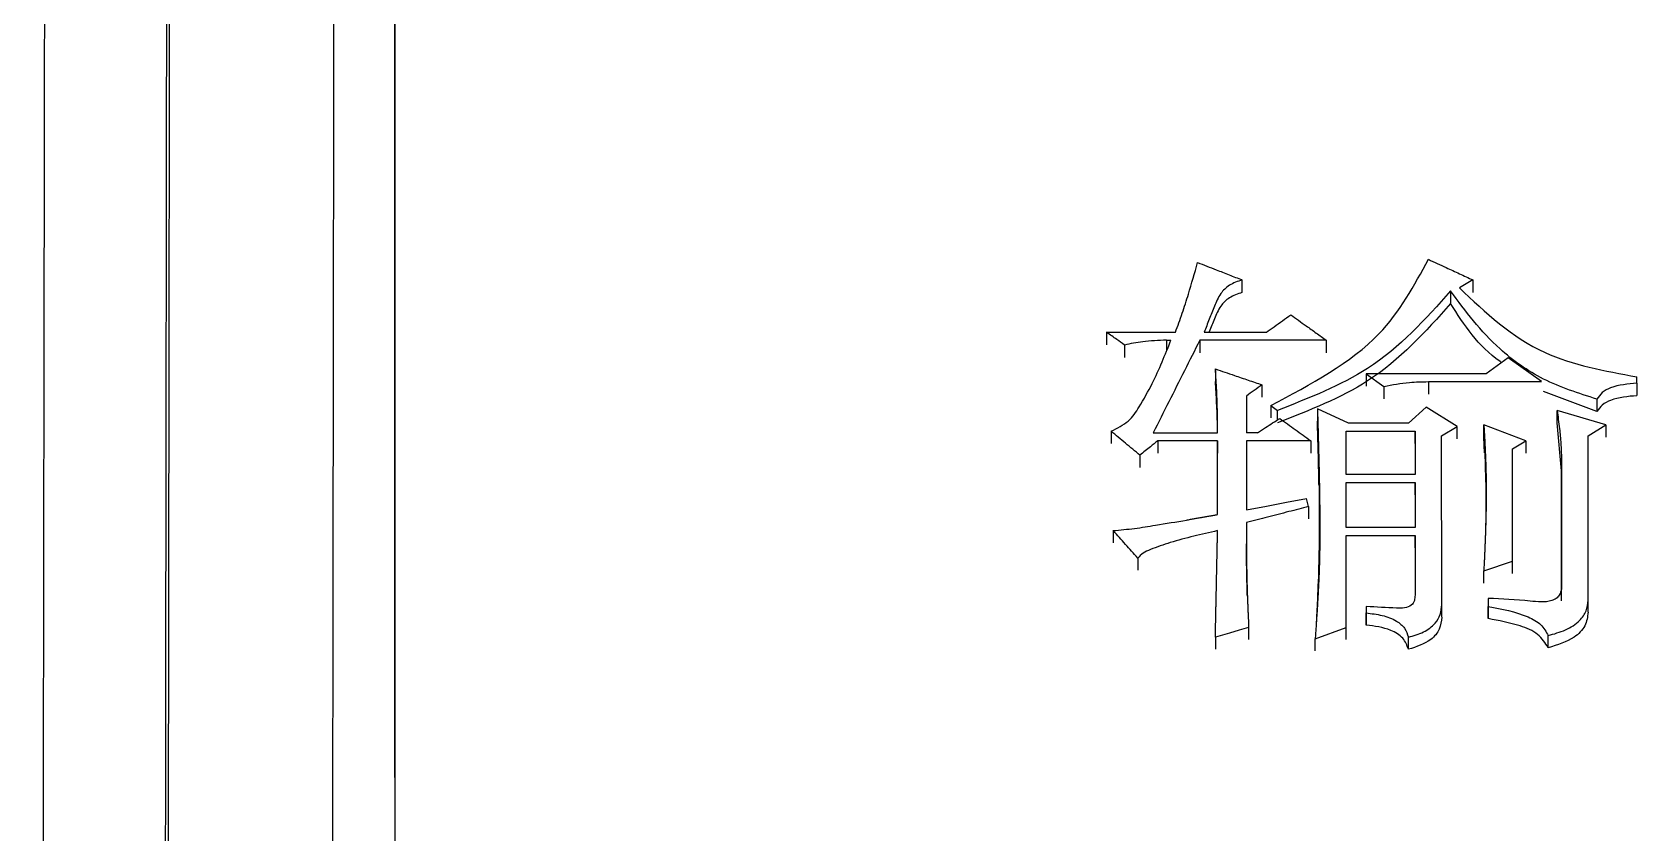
# Model space of a CAD drawing. Header units: millimetres. Extents: x 2180 to 4616, y 795 to 2518.
# Drawn here: x 2628.11 to 2635.94, y 2258.34 to 2262.24 of the extents above; entities that cross this region are included whole.
import ezdxf

# ---------------------------------------------------------------- set-up
doc = ezdxf.new("R2010")
doc.units = ezdxf.units.MM

msp = doc.modelspace()

# ---------------------------------------------------------------- linework, layer by layer
at = {"color": 7, "linetype": 'Continuous', "lineweight": 25}
for p, q in [((2634.0139, 2261.0361), (2634.0139, 2260.9747)), ((2635.1389, 2261.0361), (2635.074, 2260.9975)), ((2635.1389, 2261.0361), (2635.1389, 2260.975)), ((2635.0307, 2260.982), (2635.0307, 2260.921)), ((2633.354, 2260.7807), (2633.6894, 2260.7807)), ((2633.354, 2260.7807), (2633.354, 2260.7199)), ((2633.83, 2260.7807), (2634.1329, 2260.7807)), ((2633.4406, 2260.7186), (2633.4406, 2260.6579)), ((2633.6461, 2260.7419), (2633.6677, 2260.7419)), ((2633.6461, 2260.7419), (2633.6461, 2260.6922)), ((2634.4249, 2260.7419), (2633.8084, 2260.7419)), ((2633.8084, 2260.7419), (2633.8084, 2260.6812)), ((2634.4249, 2260.7419), (2634.4249, 2260.6812)), ((2635.312, 2260.6565), (2635.2038, 2260.5788)), ((2635.4742, 2260.54), (2635.312, 2260.6565)), ((2633.8841, 2260.6021), (2633.8841, 2260.5416)), ((2634.6197, 2260.5788), (2634.7062, 2260.5166)), ((2635.2038, 2260.5788), (2634.6197, 2260.5788)), ((2634.6197, 2260.5788), (2634.6197, 2260.5183)), ((2634.9225, 2260.54), (2635.4742, 2260.54)), ((2634.9225, 2260.54), (2634.9225, 2260.4795)), ((2635.9394, 2260.5322), (2635.9394, 2260.5633)), ((2635.9394, 2260.5322), (2635.9394, 2260.4717)), ((2634.0355, 2260.4699), (2634.0355, 2260.2907)), ((2634.1112, 2260.5244), (2634.1112, 2260.464)), ((2634.7062, 2260.5166), (2634.7062, 2260.4562)), ((2635.7447, 2260.3937), (2635.4844, 2260.4921)), ((2635.7447, 2260.4544), (2635.7447, 2260.394)), ((2634.1545, 2260.4232), (2634.1869, 2260.3999)), ((2634.1869, 2260.3538), (2634.1869, 2260.3999)), ((2634.5331, 2260.3375), (2634.3817, 2260.4076)), ((2634.3817, 2260.4076), (2634.3817, 2260.3474)), ((2634.9117, 2260.4154), (2634.8252, 2260.3375)), ((2635.0632, 2260.3219), (2634.9117, 2260.4154)), ((2635.7879, 2260.3297), (2635.5499, 2260.3998)), ((2635.5499, 2260.3396), (2635.5499, 2260.3998)), ((2633.3757, 2260.2985), (2633.3757, 2260.2383)), ((2634.5223, 2260.2985), (2634.8576, 2260.2985)), ((2634.5223, 2260.0876), (2634.5223, 2260.2985)), ((2634.8252, 2260.3375), (2634.5331, 2260.3375)), ((2634.8576, 2260.2985), (2634.8576, 2260.0876)), ((2634.8576, 2260.2384), (2634.8576, 2260.2985)), ((2634.9874, 2260.2751), (2635.0632, 2260.3219)), ((2635.0632, 2260.2617), (2635.0632, 2260.3219)), ((2635.3985, 2260.2517), (2635.193, 2260.3297)), ((2635.193, 2260.2692), (2635.193, 2260.3297)), ((2635.5716, 2260.1055), (2635.5499, 2260.3393)), ((2635.7014, 2260.2751), (2635.7879, 2260.3297)), ((2635.7879, 2260.3297), (2635.7879, 2260.2695)), ((2633.5812, 2260.2907), (2633.8949, 2260.2907)), ((2633.8949, 2260.2517), (2633.6028, 2260.2517)), ((2633.6028, 2260.2517), (2633.6028, 2260.1916)), ((2633.8949, 2259.8918), (2633.8949, 2260.2517)), ((2633.8949, 2260.2517), (2633.8949, 2260.1916)), ((2634.0896, 2260.2907), (2634.0355, 2260.2907)), ((2634.3492, 2260.2517), (2634.0355, 2260.2517)), ((2634.0355, 2260.2517), (2634.0355, 2259.9154)), ((2634.3492, 2260.2517), (2634.3492, 2260.1916)), ((2634.9875, 2259.4517), (2634.9874, 2260.2751)), ((2635.1969, 2260.1932), (2635.193, 2260.2692)), ((2635.3336, 2260.2126), (2635.3985, 2260.2517)), ((2635.3985, 2260.2517), (2635.3985, 2260.1916)), ((2635.7014, 2259.4753), (2635.7014, 2260.2751)), ((2633.5163, 2260.1814), (2633.5163, 2260.1214)), ((2635.5716, 2260.1658), (2635.5716, 2259.5304)), ((2635.5716, 2260.1058), (2635.5716, 2260.1658)), ((2634.8576, 2260.0876), (2634.5223, 2260.0876)), ((2635.5716, 2259.471), (2635.5716, 2260.1055)), ((2634.5223, 2260.0485), (2634.8576, 2260.0485)), ((2634.5223, 2259.8291), (2634.5223, 2260.0485)), ((2634.8576, 2260.0485), (2634.8576, 2259.8291)), ((2634.8576, 2259.9887), (2634.8576, 2260.0485)), ((2634.3384, 2259.931), (2634.3276, 2259.9702)), ((2634.3384, 2259.931), (2634.3384, 2259.8714)), ((2634.8576, 2259.8291), (2634.5223, 2259.8291)), ((2633.3865, 2259.8134), (2633.3865, 2259.7539)), ((2634.5223, 2259.7899), (2634.8576, 2259.7899)), ((2634.5223, 2259.3412), (2634.5223, 2259.7899)), ((2634.8576, 2259.7899), (2634.8576, 2259.4989)), ((2634.8576, 2259.7304), (2634.8576, 2259.7899)), ((2633.5055, 2259.6799), (2633.5055, 2259.6206)), ((2635.193, 2259.617), (2635.3336, 2259.6642)), ((2635.193, 2259.5578), (2635.193, 2259.617)), ((2635.3336, 2259.6049), (2635.3336, 2259.6642)), ((2634.6197, 2259.4438), (2634.6197, 2259.4122)), ((2634.6197, 2259.4438), (2634.6197, 2259.3848)), ((2634.9875, 2259.3927), (2634.9875, 2259.4517)), ((2635.2146, 2259.4832), (2635.2146, 2259.4438)), ((2635.2146, 2259.4832), (2635.2146, 2259.4241)), ((2635.2146, 2259.3845), (2635.2146, 2259.4438)), ((2635.7014, 2259.4163), (2635.7014, 2259.4753)), ((2634.6197, 2259.353), (2634.6197, 2259.4122)), ((2633.8841, 2259.2939), (2633.8841, 2259.2351)), ((2634.0463, 2259.3412), (2634.0463, 2259.2824)), ((2634.3709, 2259.286), (2634.5223, 2259.3412)), ((2634.3709, 2259.2272), (2634.3709, 2259.286)), ((2634.5223, 2259.2824), (2634.5223, 2259.3412)), ((2634.8252, 2259.2348), (2634.8252, 2259.2939)), ((2635.5067, 2259.2426), (2635.5067, 2259.3018))]:
    msp.add_line(p, q, dxfattribs=at)
at = {"color": 7, "linetype": 'Continuous', "lineweight": 25, "flags": 128}
for points in [[(2634.1545, 2260.4232), (2634.1545, 2260.3963), (2634.1545, 2260.3795), (2634.1545, 2260.3629)], [(2634.0355, 2259.9154), (2634.1329, 2259.9336), (2634.2302, 2259.9519), (2634.3276, 2259.9702)], [(2634.0463, 2259.3412), (2633.9993, 2259.3275), (2633.9523, 2259.3138), (2633.8841, 2259.2939)]]:
    msp.add_lwpolyline(points, dxfattribs=at)
at = {"color": 7, "linetype": 'Continuous', "lineweight": 25}
for points, knots in [([(2629.8831, 2289.6992), (2629.8831, 2289.5952), (2629.8831, 2289.0744), (2629.8832, 2287.7075), (2629.8833, 2285.5476), (2629.8833, 2282.9292), (2629.8833, 2280.4667), (2629.8834, 2276.9589), (2629.8834, 2273.8159), (2629.8835, 2269.5008), (2629.8835, 2264.8138), (2629.8835, 2259.6816), (2629.8836, 2254.258), (2629.8836, 2249.6993), (2629.8837, 2243.7768), (2629.8838, 2238.8711), (2629.8839, 2232.1921), (2629.8839, 2227.8994), (2629.884, 2224.8982)], [0, 0, 0, 0, 0.020124, 0.100733, 0.181328, 0.221587, 0.302184, 0.342442, 0.423039, 0.463298, 0.543894, 0.624491, 0.664749, 0.745346, 0.785604, 0.8662, 0.906458, 1, 1, 1, 1]), ([(2629.8835, 2258.6092), (2629.8835, 2259.7939), (2629.8835, 2262.0474), (2629.8835, 2266.0877), (2629.8834, 2269.7953), (2629.8834, 2274.03), (2629.8834, 2277.1039), (2629.8833, 2280.5161), (2629.8833, 2283.4935), (2629.8832, 2285.8369), (2629.8831, 2287.7774), (2629.8831, 2288.5111), (2629.883, 2289.0079)], [0, 0, 0, 0, 0.072858, 0.13859, 0.270184, 0.335916, 0.467513, 0.533245, 0.664841, 0.796434, 0.862166, 1, 1, 1, 1]), ([(2628.2145, 2288.7512), (2628.2146, 2288.7795), (2628.2149, 2288.868), (2628.2135, 2287.8816), (2628.2106, 2285.8687), (2628.2059, 2282.8061), (2628.2007, 2279.4178), (2628.1957, 2276.0804), (2628.191, 2273.0107), (2628.1855, 2269.3673), (2628.1789, 2265.0966), (2628.1717, 2260.4509), (2628.1639, 2255.5041), (2628.1558, 2250.3337), (2628.1467, 2244.6494), (2628.1368, 2238.4524), (2628.1261, 2231.7686), (2628.1186, 2227.0778), (2628.1148, 2224.6837)], [0, 0, 0, 0, 0.039342, 0.122943, 0.206183, 0.289063, 0.371582, 0.416612, 0.465601, 0.518547, 0.575452, 0.636313, 0.690059, 0.746552, 0.805793, 0.867782, 0.932518, 1, 1, 1, 1]), ([(2628.7198, 2224.5482), (2628.7243, 2227.8475), (2628.7334, 2234.446), (2628.7463, 2243.876), (2628.7584, 2252.7566), (2628.7694, 2260.9143), (2628.7791, 2268.2148), (2628.7874, 2274.532), (2628.7941, 2279.7563), (2628.7991, 2283.8045), (2628.8019, 2286.2084), (2628.8033, 2287.5219), (2628.8035, 2287.8434), (2628.8036, 2288.0041)], [0, 0, 0, 0, 0.0981345, 0.196269, 0.2944034, 0.3925379, 0.4906723, 0.5888066, 0.686941, 0.7850753, 0.8832097, 0.9416048, 1, 1, 1, 1]), ([(2628.7337, 2224.4995), (2628.737, 2226.8852), (2628.7435, 2231.5918), (2628.7528, 2238.3411), (2628.7614, 2244.6836), (2628.7695, 2250.5788), (2628.7768, 2256.0094), (2628.7845, 2261.7424), (2628.7922, 2267.511), (2628.7994, 2272.9913), (2628.8052, 2277.4584), (2628.8096, 2280.9813), (2628.8129, 2283.6443), (2628.8151, 2285.5436), (2628.8164, 2286.7746), (2628.8169, 2287.2895), (2628.8169, 2287.4394), (2628.8169, 2287.4642)], [0, 0, 0, 0, 0.07139, 0.140843, 0.208359, 0.273937, 0.337578, 0.399281, 0.488173, 0.572709, 0.652888, 0.72871, 0.800173, 0.867277, 0.930021, 0.988406, 1, 1, 1, 1]), ([(2629.615, 2286.6811), (2629.615, 2286.5882), (2629.6149, 2286.4184), (2629.6145, 2285.9707), (2629.614, 2285.4302), (2629.6132, 2284.7544), (2629.6123, 2283.9467), (2629.6112, 2283.0067), (2629.6099, 2281.9352), (2629.6078, 2280.2256), (2629.6045, 2277.5395), (2629.5993, 2273.3897), (2629.5926, 2268.1733), (2629.5852, 2262.5665), (2629.5776, 2256.8892), (2629.5702, 2251.4221), (2629.5619, 2245.4093), (2629.5529, 2238.8617), (2629.5432, 2231.8188), (2629.5363, 2226.8765), (2629.5329, 2224.3624)], [0, 0, 0, 0, 0.037781, 0.069081, 0.100468, 0.131943, 0.163506, 0.195157, 0.226895, 0.258722, 0.330934, 0.408983, 0.49287, 0.582593, 0.645672, 0.711347, 0.779618, 0.850484, 0.923944, 1, 1, 1, 1]), ([(2633.6894, 2260.7807), (2633.7005, 2260.8116), (2633.7228, 2260.8734), (2633.7599, 2260.9868), (2633.7831, 2261.0696), (2633.7975, 2261.1211)], [0, 0, 0, 0, 0.274107, 0.548239, 1, 1, 1, 1]), ([(2633.7975, 2261.1211), (2633.8277, 2261.1093), (2633.8788, 2261.0892), (2633.9509, 2261.0609), (2633.9929, 2261.0444), (2634.0139, 2261.0361)], [0, 0, 0, 0, 0.417909, 0.708955, 1, 1, 1, 1]), ([(2634.1545, 2260.4232), (2634.3499, 2260.5274), (2634.693, 2260.7104), (2634.8535, 2261.0083), (2634.9225, 2261.1365)], [0, 0, 0, 0, 0.569597, 1, 1, 1, 1]), ([(2634.9225, 2261.1365), (2634.9516, 2261.1231), (2635.0021, 2261.0996), (2635.0742, 2261.0662), (2635.1173, 2261.0461), (2635.1389, 2261.0361)], [0, 0, 0, 0, 0.402386, 0.701193, 1, 1, 1, 1]), ([(2634.0139, 2261.0361), (2633.9925, 2261.0287), (2633.9507, 2261.014), (2633.9036, 2260.9669), (2633.8801, 2260.9075), (2633.8534, 2260.8445), (2633.8378, 2260.802), (2633.83, 2260.7807)], [0, 0, 0, 0, 0.178456, 0.349692, 0.567005, 0.783635, 1, 1, 1, 1]), ([(2635.074, 2260.9975), (2635.2013, 2260.8765), (2635.4326, 2260.6567), (2635.7822, 2260.5923), (2635.9394, 2260.5633)], [0, 0, 0, 0, 0.550671, 1, 1, 1, 1]), ([(2634.0139, 2260.9747), (2633.9925, 2260.9673), (2633.9507, 2260.9526), (2633.9035, 2260.9056), (2633.8803, 2260.8462), (2633.8616, 2260.8036), (2633.8533, 2260.7815), (2633.853, 2260.7807)], [0, 0, 0, 0, 0.225395, 0.441569, 0.715814, 0.989183, 1, 1, 1, 1]), ([(2635.0307, 2260.982), (2634.9083, 2260.8446), (2634.6861, 2260.5953), (2634.3416, 2260.4604), (2634.1869, 2260.3999)], [0, 0, 0, 0, 0.551113, 1, 1, 1, 1]), ([(2635.0307, 2260.9207), (2634.9082, 2260.7834), (2634.686, 2260.5344), (2634.3416, 2260.3997), (2634.1869, 2260.3393)], [0, 0, 0, 0, 0.551009, 1, 1, 1, 1]), ([(2635.7447, 2260.4544), (2635.6551, 2260.4833), (2635.4782, 2260.5406), (2635.2247, 2260.7209), (2635.1038, 2260.8836), (2635.0307, 2260.982)], [0, 0, 0, 0, 0.288018, 0.569196, 1, 1, 1, 1]), ([(2635.2794, 2260.6331), (2635.2769, 2260.6349), (2635.1656, 2260.711), (2635.0974, 2260.817), (2635.0307, 2260.9207)], [0, 0, 0, 0, 0.022454, 1, 1, 1, 1]), ([(2634.1329, 2260.7807), (2634.1454, 2260.7896), (2634.1714, 2260.8083), (2634.2111, 2260.8367), (2634.2383, 2260.8562), (2634.2519, 2260.8659)], [0, 0, 0, 0, 0.314652, 0.657325, 1, 1, 1, 1]), ([(2634.2519, 2260.8659), (2634.2768, 2260.8481), (2634.3182, 2260.8185), (2634.3758, 2260.7771), (2634.4086, 2260.7536), (2634.4249, 2260.7419)], [0, 0, 0, 0, 0.432644, 0.716322, 1, 1, 1, 1]), ([(2633.4406, 2260.7186), (2633.4282, 2260.7275), (2633.4076, 2260.7423), (2633.3788, 2260.763), (2633.3623, 2260.7748), (2633.354, 2260.7807)], [0, 0, 0, 0, 0.428361, 0.714181, 1, 1, 1, 1]), ([(2633.3757, 2260.2985), (2633.4057, 2260.3132), (2633.4651, 2260.3423), (2633.5223, 2260.4301), (2633.5941, 2260.5603), (2633.639, 2260.6711), (2633.6677, 2260.7419)], [0, 0, 0, 0, 0.161067, 0.318631, 0.564031, 1, 1, 1, 1]), ([(2633.6461, 2260.7419), (2633.607, 2260.7408), (2633.5374, 2260.7389), (2633.4701, 2260.7248), (2633.4406, 2260.7186)], [0, 0, 0, 0, 0.5610734, 1, 1, 1, 1]), ([(2633.8084, 2260.7419), (2633.7833, 2260.6923), (2633.7329, 2260.5924), (2633.6572, 2260.442), (2633.6065, 2260.3411), (2633.5812, 2260.2907)], [0, 0, 0, 0, 0.330678, 0.665338, 1, 1, 1, 1]), ([(2633.8949, 2260.2907), (2633.8948, 2260.324), (2633.8947, 2260.3927), (2633.8909, 2260.4965), (2633.8864, 2260.5669), (2633.8841, 2260.6021)], [0, 0, 0, 0, 0.320269, 0.660054, 1, 1, 1, 1]), ([(2633.8841, 2260.6021), (2633.915, 2260.5916), (2633.9683, 2260.5733), (2634.044, 2260.5474), (2634.0888, 2260.5321), (2634.1112, 2260.5244)], [0, 0, 0, 0, 0.4083, 0.70415, 1, 1, 1, 1]), ([(2633.8944, 2260.2907), (2633.8944, 2260.3039), (2633.8942, 2260.3523), (2633.8908, 2260.4359), (2633.8863, 2260.5062), (2633.8841, 2260.5413)], [0, 0, 0, 0, 0.1572683, 0.5785381, 1, 1, 1, 1]), ([(2634.7062, 2260.5166), (2634.7473, 2260.5246), (2634.8184, 2260.5383), (2634.8916, 2260.5395), (2634.9225, 2260.54)], [0, 0, 0, 0, 0.576908, 1, 1, 1, 1]), ([(2635.9394, 2260.5322), (2635.8953, 2260.5284), (2635.8344, 2260.5232), (2635.7676, 2260.4893), (2635.7522, 2260.4659), (2635.7447, 2260.4544)], [0, 0, 0, 0, 0.571542, 0.789948, 1, 1, 1, 1]), ([(2634.1112, 2260.5244), (2634.0986, 2260.5153), (2634.0734, 2260.4972), (2634.0481, 2260.479), (2634.0355, 2260.4699)], [0, 0, 0, 0, 0.5000008, 1, 1, 1, 1]), ([(2635.9394, 2260.4714), (2635.8953, 2260.4677), (2635.8344, 2260.4625), (2635.7676, 2260.4286), (2635.7522, 2260.4052), (2635.7447, 2260.3937)], [0, 0, 0, 0, 0.571693, 0.790076, 1, 1, 1, 1]), ([(2634.3817, 2260.4076), (2634.3819, 2260.4007), (2634.3823, 2260.3869), (2634.3829, 2260.3662), (2634.3835, 2260.3454), (2634.3841, 2260.3247), (2634.3846, 2260.3074), (2634.385, 2260.2901), (2634.3854, 2260.2763), (2634.3858, 2260.2624), (2634.3861, 2260.252), (2634.3863, 2260.2434), (2634.3866, 2260.2313), (2634.387, 2260.2191), (2634.3873, 2260.2053), (2634.3876, 2260.1949), (2634.3879, 2260.181), (2634.3883, 2260.1672), (2634.3887, 2260.1499), (2634.389, 2260.136), (2634.3894, 2260.1221), (2634.3895, 2260.1135), (2634.3897, 2260.1048), (2634.3899, 2260.0961), (2634.3901, 2260.0874), (2634.3903, 2260.0788), (2634.3905, 2260.0701), (2634.3907, 2260.0614), (2634.3908, 2260.0528), (2634.391, 2260.0441), (2634.3912, 2260.0354), (2634.3913, 2260.0267), (2634.3915, 2260.018), (2634.3916, 2260.0094), (2634.3918, 2260.0007), (2634.3921, 2259.9816), (2634.3932, 2259.9086), (2634.3939, 2259.8112), (2634.3927, 2259.7137), (2634.3915, 2259.6649), (2634.3907, 2259.637), (2634.39, 2259.6161), (2634.3892, 2259.5952), (2634.3883, 2259.5742), (2634.3875, 2259.5568), (2634.3866, 2259.5393), (2634.3857, 2259.5219), (2634.3848, 2259.5044), (2634.3838, 2259.487), (2634.3828, 2259.4695), (2634.3816, 2259.4486), (2634.3805, 2259.4311), (2634.3794, 2259.4137), (2634.3783, 2259.3962), (2634.3771, 2259.3787), (2634.376, 2259.3613), (2634.3748, 2259.3438), (2634.3736, 2259.3263), (2634.3723, 2259.307), (2634.3715, 2259.2948), (2634.3709, 2259.286)], [0, 0, 0, 0, 0.018603, 0.037206, 0.055809, 0.074412, 0.093015, 0.102316, 0.120919, 0.130221, 0.139522, 0.148824, 0.153474, 0.172077, 0.181379, 0.19068, 0.199982, 0.218585, 0.227886, 0.246489, 0.255791, 0.265092, 0.269743, 0.279044, 0.288346, 0.292997, 0.302298, 0.311599, 0.31625, 0.325552, 0.334853, 0.339504, 0.348805, 0.358107, 0.362758, 0.372059, 0.409265, 0.558092, 0.632505, 0.669711, 0.688314, 0.706917, 0.72552, 0.744123, 0.762726, 0.772028, 0.790631, 0.809233, 0.818535, 0.837138, 0.855741, 0.874344, 0.883645, 0.902248, 0.920851, 0.930153, 0.948756, 0.967359, 0.97666, 1, 1, 1, 1]), ([(2635.5499, 2260.3998), (2635.5542, 2260.37), (2635.5618, 2260.3163), (2635.5695, 2260.2382), (2635.5709, 2260.1899), (2635.5716, 2260.1658)], [0, 0, 0, 0, 0.38409, 0.691775, 1, 1, 1, 1]), ([(2633.5163, 2260.1814), (2633.4929, 2260.2009), (2633.446, 2260.24), (2633.3991, 2260.279), (2633.3757, 2260.2985)], [0, 0, 0, 0, 0.5, 1, 1, 1, 1]), ([(2634.0896, 2260.2907), (2634.1027, 2260.2992), (2634.1272, 2260.3151), (2634.1633, 2260.3385), (2634.1863, 2260.3534), (2634.1978, 2260.3609)], [0, 0, 0, 0, 0.36195, 0.680974, 1, 1, 1, 1]), ([(2634.1978, 2260.3609), (2634.223, 2260.3427), (2634.2735, 2260.3063), (2634.324, 2260.2699), (2634.3492, 2260.2517)], [0, 0, 0, 0, 0.5, 1, 1, 1, 1]), ([(2634.3893, 2260.0377), (2634.3892, 2260.0409), (2634.3874, 2260.1443), (2634.3845, 2260.2473), (2634.3817, 2260.3471)], [0, 0, 0, 0, 0.030859, 1, 1, 1, 1]), ([(2635.193, 2260.3297), (2635.1944, 2260.3055), (2635.1965, 2260.2691), (2635.1988, 2260.2267), (2635.1998, 2260.2055), (2635.2007, 2260.1843), (2635.2033, 2260.1205), (2635.2048, 2260.0354), (2635.2043, 2259.938), (2635.2032, 2259.8863), (2635.2024, 2259.8558), (2635.2022, 2259.8466), (2635.2018, 2259.8345), (2635.2014, 2259.8223), (2635.201, 2259.8101), (2635.2007, 2259.8009), (2635.2004, 2259.7918), (2635.1999, 2259.7796), (2635.1995, 2259.7674), (2635.199, 2259.7552), (2635.1986, 2259.746), (2635.1981, 2259.7338), (2635.1976, 2259.7216), (2635.197, 2259.7064), (2635.1963, 2259.6911), (2635.1955, 2259.6728), (2635.1944, 2259.6481), (2635.1935, 2259.6295), (2635.193, 2259.617)], [0, 0, 0, 0, 0.1024398, 0.1536597, 0.1792697, 0.1920747, 0.2432948, 0.4481938, 0.5506355, 0.6530768, 0.6658817, 0.6786867, 0.6914917, 0.7171016, 0.7299066, 0.7427115, 0.7555165, 0.7683215, 0.7939314, 0.8067364, 0.8195413, 0.8323463, 0.8579562, 0.8707612, 0.8963711, 0.9219811, 0.947591, 1, 1, 1, 1]), ([(2633.6028, 2260.2517), (2633.591, 2260.2421), (2633.5707, 2260.2256), (2633.5419, 2260.2022), (2633.5248, 2260.1883), (2633.5163, 2260.1814)], [0, 0, 0, 0, 0.408883, 0.704441, 1, 1, 1, 1]), ([(2635.1972, 2260.1945), (2635.1971, 2260.1946), (2635.1971, 2260.1953), (2635.1973, 2260.1901), (2635.2, 2260.1266), (2635.2033, 2260.0157), (2635.2028, 2259.8756), (2635.201, 2259.8161), (2635.2001, 2259.7843)], [0, 0, 0, 0, 0.003713, 0.025466, 0.076389, 0.48901, 0.726573, 1, 1, 1, 1]), ([(2635.3336, 2259.6642), (2635.3336, 2259.7976), (2635.3336, 2259.9808), (2635.3336, 2260.1631), (2635.3336, 2260.2126)], [0, 0, 0, 0, 0.728341, 1, 1, 1, 1]), ([(2634.3892, 2260.0416), (2634.3892, 2260.0417), (2634.3892, 2260.042), (2634.3893, 2260.041), (2634.3897, 2260.0151), (2634.3916, 2259.88), (2634.3903, 2259.7141), (2634.3847, 2259.5413), (2634.3791, 2259.4236), (2634.3763, 2259.3693), (2634.3754, 2259.3523), (2634.3753, 2259.3501), (2634.3753, 2259.3501), (2634.3753, 2259.35)], [0, 0, 0, 0, 0.0005031, 0.0072608, 0.0135762, 0.2215354, 0.5008607, 0.7564849, 0.9233, 0.9846772, 0.9950824, 0.9988797, 1, 1, 1, 1]), ([(2634.3384, 2259.931), (2634.3064, 2259.9227), (2634.2399, 2259.9055), (2634.1389, 2259.8794), (2634.07, 2259.8616), (2634.0355, 2259.8526)], [0, 0, 0, 0, 0.317295, 0.658647, 1, 1, 1, 1]), ([(2633.3865, 2259.8134), (2633.421, 2259.8168), (2633.49, 2259.8235), (2633.6089, 2259.8423), (2633.6996, 2259.8577), (2633.7595, 2259.8681), (2633.7721, 2259.8703), (2633.7815, 2259.8719), (2633.791, 2259.8736), (2633.7989, 2259.8749), (2633.8067, 2259.8763), (2633.813, 2259.8774), (2633.8209, 2259.8788), (2633.8288, 2259.8802), (2633.8367, 2259.8816), (2633.8445, 2259.883), (2633.8524, 2259.8843), (2633.8603, 2259.8857), (2633.8681, 2259.8871), (2633.876, 2259.8885), (2633.8855, 2259.8902), (2633.8918, 2259.8913), (2633.8949, 2259.8918)], [0, 0, 0, 0, 0.201249, 0.402512, 0.701241, 0.738586, 0.757258, 0.77593, 0.794603, 0.813275, 0.822611, 0.841284, 0.85062, 0.869292, 0.887965, 0.897301, 0.915973, 0.934645, 0.943982, 0.962654, 0.981327, 1, 1, 1, 1]), ([(2634.0355, 2259.8526), (2634.0355, 2259.7974), (2634.0355, 2259.7405), (2634.036, 2259.6801), (2634.0361, 2259.6714), (2634.0362, 2259.6628), (2634.0363, 2259.6542), (2634.0364, 2259.6472), (2634.0365, 2259.6386), (2634.0366, 2259.6317), (2634.0367, 2259.623), (2634.0368, 2259.6161), (2634.037, 2259.6075), (2634.0371, 2259.5988), (2634.0374, 2259.585), (2634.0377, 2259.5729), (2634.038, 2259.5608), (2634.0383, 2259.5522), (2634.0385, 2259.5435), (2634.0388, 2259.5349), (2634.039, 2259.5262), (2634.0394, 2259.5158), (2634.0397, 2259.5054), (2634.04, 2259.4968), (2634.0403, 2259.4881), (2634.0406, 2259.4795), (2634.041, 2259.4708), (2634.0412, 2259.4639), (2634.0415, 2259.457), (2634.0418, 2259.4501), (2634.0421, 2259.4414), (2634.0425, 2259.4327), (2634.0428, 2259.4241), (2634.0432, 2259.4154), (2634.044, 2259.3964), (2634.0451, 2259.3711), (2634.046, 2259.3492), (2634.0463, 2259.3412)], [0, 0, 0, 0, 0.32454, 0.334682, 0.354966, 0.37525, 0.385391, 0.405675, 0.415817, 0.436101, 0.446242, 0.466526, 0.476668, 0.496952, 0.517235, 0.557803, 0.567945, 0.588228, 0.608512, 0.618654, 0.638938, 0.659221, 0.679505, 0.699789, 0.709931, 0.730214, 0.750498, 0.76064, 0.770782, 0.791065, 0.801207, 0.821491, 0.841775, 0.851916, 0.8722, 0.953335, 1, 1, 1, 1]), ([(2633.5055, 2259.6799), (2633.4856, 2259.7022), (2633.446, 2259.7467), (2633.4063, 2259.7912), (2633.3865, 2259.8134)], [0, 0, 0, 0, 0.499998, 1, 1, 1, 1]), ([(2633.8949, 2259.8134), (2633.8169, 2259.7959), (2633.7049, 2259.7707), (2633.5864, 2259.7294), (2633.5307, 2259.7055), (2633.5138, 2259.6883), (2633.5055, 2259.6799)], [0, 0, 0, 0, 0.564923, 0.811394, 0.907312, 1, 1, 1, 1]), ([(2633.8841, 2259.2939), (2633.8841, 2259.2964), (2633.8842, 2259.3002), (2633.8843, 2259.3052), (2633.8844, 2259.3102), (2633.8846, 2259.3165), (2633.8847, 2259.3241), (2633.8849, 2259.3316), (2633.885, 2259.3391), (2633.8852, 2259.3467), (2633.8853, 2259.3542), (2633.8855, 2259.3618), (2633.8856, 2259.3693), (2633.8858, 2259.3768), (2633.886, 2259.3844), (2633.8862, 2259.3944), (2633.8864, 2259.4045), (2633.8866, 2259.4145), (2633.8867, 2259.422), (2633.8869, 2259.4296), (2633.887, 2259.4371), (2633.8872, 2259.4446), (2633.8874, 2259.4522), (2633.8875, 2259.4597), (2633.8877, 2259.4672), (2633.8878, 2259.4748), (2633.888, 2259.4823), (2633.8881, 2259.4898), (2633.8883, 2259.4998), (2633.8886, 2259.5099), (2633.8888, 2259.5199), (2633.8889, 2259.5274), (2633.8891, 2259.535), (2633.8892, 2259.5425), (2633.8894, 2259.55), (2633.8895, 2259.5575), (2633.8897, 2259.565), (2633.8899, 2259.5726), (2633.89, 2259.5801), (2633.8902, 2259.5876), (2633.8904, 2259.5976), (2633.8906, 2259.6076), (2633.8908, 2259.6177), (2633.891, 2259.6252), (2633.8911, 2259.6327), (2633.8913, 2259.6402), (2633.8914, 2259.6477), (2633.8916, 2259.6552), (2633.8917, 2259.6627), (2633.8919, 2259.6702), (2633.8921, 2259.6778), (2633.8922, 2259.6853), (2633.8924, 2259.6928), (2633.8926, 2259.7028), (2633.8928, 2259.7128), (2633.893, 2259.7228), (2633.8932, 2259.7303), (2633.8933, 2259.7378), (2633.8935, 2259.7453), (2633.8936, 2259.7528), (2633.8938, 2259.7603), (2633.8939, 2259.7678), (2633.8941, 2259.7753), (2633.8943, 2259.7828), (2633.8944, 2259.7903), (2633.8946, 2259.8005), (2633.8948, 2259.8082), (2633.8949, 2259.8134)], [0, 0, 0, 0, 0.014477, 0.021715, 0.028953, 0.043429, 0.057906, 0.072382, 0.086858, 0.101335, 0.115811, 0.130287, 0.144764, 0.15924, 0.173716, 0.188193, 0.217145, 0.231622, 0.246098, 0.260574, 0.275051, 0.289527, 0.304003, 0.31848, 0.332956, 0.347432, 0.361908, 0.376385, 0.390861, 0.419814, 0.43429, 0.448766, 0.463243, 0.477719, 0.492195, 0.506672, 0.521148, 0.535624, 0.550101, 0.564577, 0.579053, 0.608006, 0.622482, 0.636959, 0.651435, 0.665911, 0.680388, 0.694864, 0.70934, 0.723817, 0.738293, 0.752769, 0.767246, 0.781722, 0.810675, 0.825151, 0.839627, 0.854104, 0.86858, 0.883056, 0.897533, 0.912009, 0.926485, 0.940962, 0.955438, 0.969914, 1, 1, 1, 1]), ([(2634.0401, 2259.4945), (2634.04, 2259.4959), (2634.0399, 2259.5005), (2634.0383, 2259.5518), (2634.0366, 2259.6349), (2634.0359, 2259.7107), (2634.0358, 2259.7459), (2634.0358, 2259.7489)], [0, 0, 0, 0, 0.043588, 0.13963, 0.631797, 0.967745, 1, 1, 1, 1]), ([(2635.5717, 2259.5304), (2635.5692, 2259.5196), (2635.5651, 2259.5021), (2635.5467, 2259.4819), (2635.5005, 2259.4606), (2635.3831, 2259.4752), (2635.2816, 2259.48), (2635.2146, 2259.4832)], [0, 0, 0, 0, 0.101343, 0.162893, 0.226662, 0.489518, 1, 1, 1, 1]), ([(2634.8577, 2259.4989), (2634.8572, 2259.4904), (2634.8562, 2259.4729), (2634.8418, 2259.446), (2634.8054, 2259.4347), (2634.7311, 2259.437), (2634.669, 2259.4408), (2634.6197, 2259.4438)], [0, 0, 0, 0, 0.111245, 0.226323, 0.352571, 0.486481, 1, 1, 1, 1]), ([(2634.8252, 2259.2939), (2634.8505, 2259.3012), (2634.9003, 2259.3156), (2634.9554, 2259.356), (2634.9841, 2259.4044), (2634.9863, 2259.436), (2634.9875, 2259.4517)], [0, 0, 0, 0, 0.291879, 0.573778, 0.788361, 1, 1, 1, 1]), ([(2635.2146, 2259.4438), (2635.2812, 2259.4314), (2635.3733, 2259.4144), (2635.4755, 2259.3588), (2635.4965, 2259.3205), (2635.5067, 2259.3018)], [0, 0, 0, 0, 0.571986, 0.790496, 1, 1, 1, 1]), ([(2635.5067, 2259.3018), (2635.5355, 2259.3099), (2635.5923, 2259.326), (2635.6587, 2259.368), (2635.6964, 2259.4214), (2635.6997, 2259.4574), (2635.7014, 2259.4753)], [0, 0, 0, 0, 0.291495, 0.574413, 0.789057, 1, 1, 1, 1]), ([(2634.6197, 2259.4122), (2634.6458, 2259.4091), (2634.6976, 2259.4028), (2634.7644, 2259.3786), (2634.8104, 2259.3394), (2634.8203, 2259.3089), (2634.8252, 2259.2939)], [0, 0, 0, 0, 0.2904, 0.575151, 0.790821, 1, 1, 1, 1]), ([(2634.6197, 2259.3845), (2634.6197, 2259.3786), (2634.6197, 2259.3681), (2634.6197, 2259.3576), (2634.6197, 2259.353)], [0, 0, 0, 0, 0.56, 1, 1, 1, 1]), ([(2634.9875, 2259.3923), (2634.9855, 2259.3723), (2634.9816, 2259.3319), (2634.9281, 2259.2674), (2634.8647, 2259.2473), (2634.8252, 2259.2348)], [0, 0, 0, 0, 0.269955, 0.546271, 1, 1, 1, 1]), ([(2635.2146, 2259.4238), (2635.2146, 2259.4165), (2635.2146, 2259.4033), (2635.2146, 2259.3902), (2635.2146, 2259.3845)], [0, 0, 0, 0, 0.56, 1, 1, 1, 1]), ([(2635.5067, 2259.2426), (2635.492, 2259.266), (2635.462, 2259.314), (2635.351, 2259.3589), (2635.2666, 2259.3747), (2635.2146, 2259.3845)], [0, 0, 0, 0, 0.266788, 0.548105, 1, 1, 1, 1]), ([(2635.7014, 2259.4159), (2635.6986, 2259.3932), (2635.693, 2259.3469), (2635.624, 2259.2779), (2635.5517, 2259.2561), (2635.5067, 2259.2426)], [0, 0, 0, 0, 0.2688651, 0.5456636, 1, 1, 1, 1]), ([(2634.8252, 2259.2348), (2634.8181, 2259.2538), (2634.8037, 2259.2928), (2634.7268, 2259.3392), (2634.6607, 2259.3477), (2634.6197, 2259.353)], [0, 0, 0, 0, 0.266757, 0.545382, 1, 1, 1, 1])]:
    msp.add_open_spline(points, degree=3, knots=knots, dxfattribs=at)

doc.saveas('drawing.dxf')
